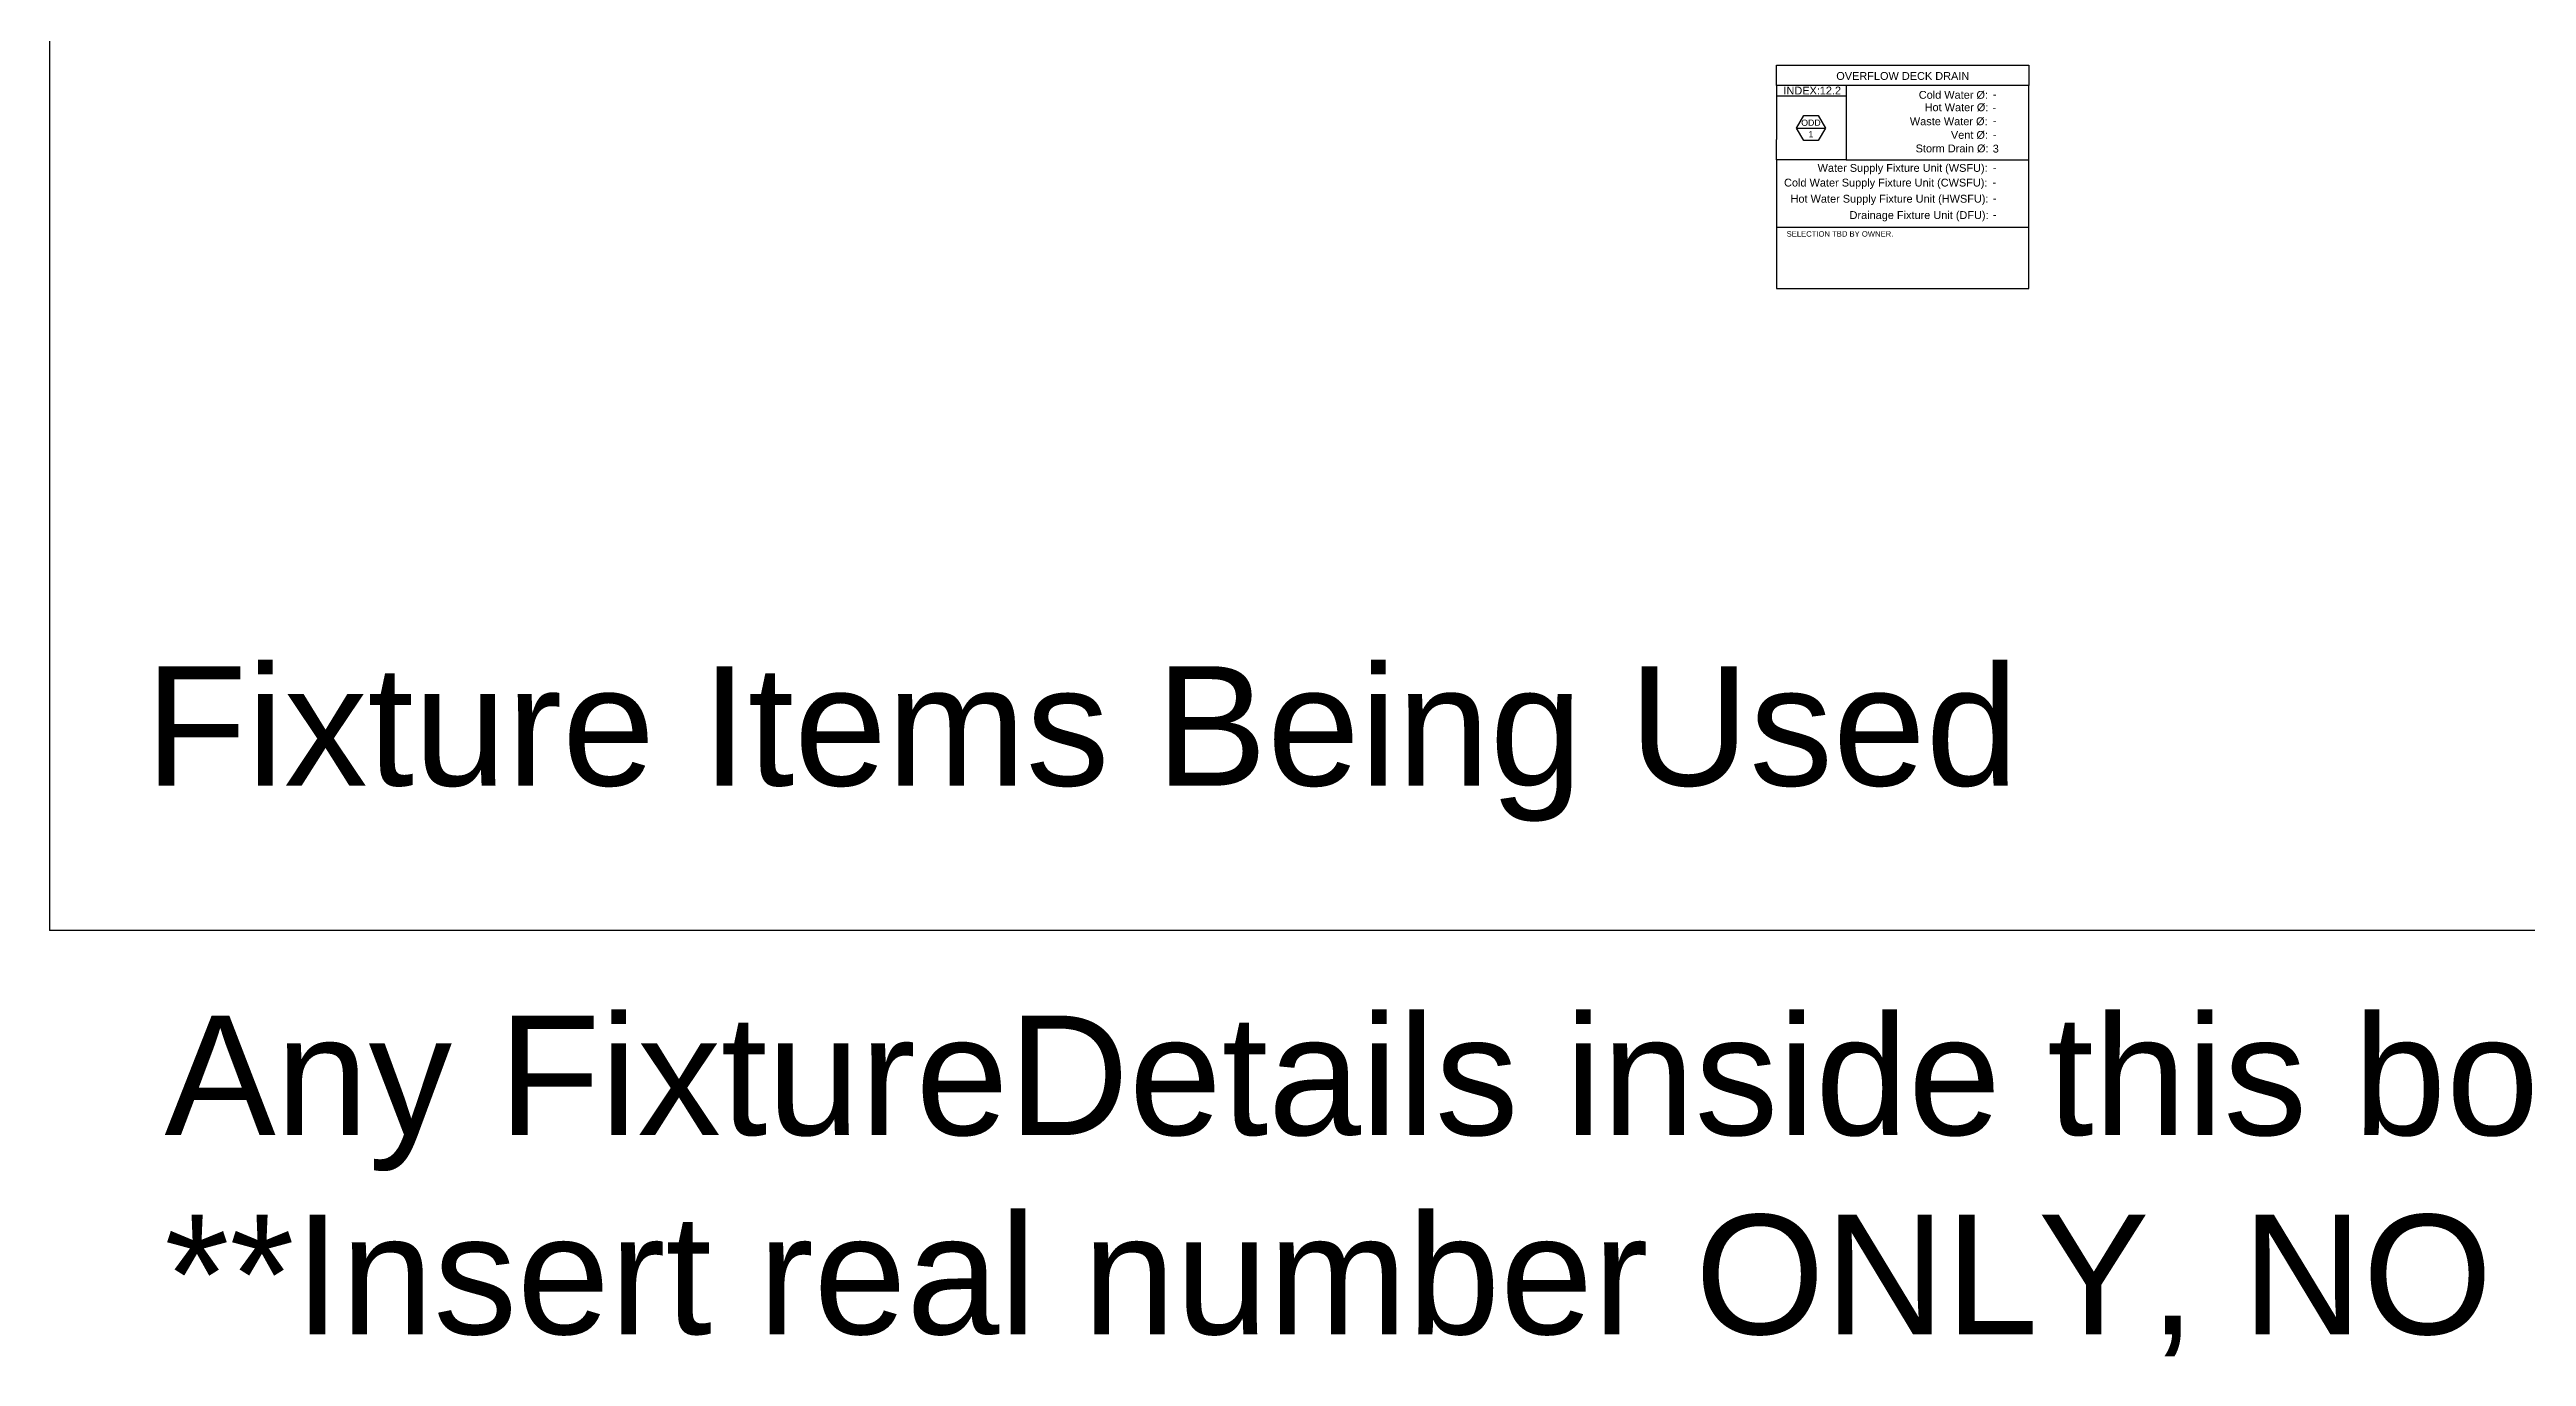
# Model space of a CAD drawing. Header units: inches. Extents: x -402 to -9, y -37 to 148.
# Drawn here: x -401.95 to -370.29, y -37.15 to -20.44 of the extents above; entities that cross this region are included whole.
import ezdxf
from ezdxf.enums import TextEntityAlignment as Align

# ---------------------------------------------------------------- set-up
doc = ezdxf.new("R2010")
doc.units = ezdxf.units.IN
doc.header["$MEASUREMENT"] = 0
doc.layers.add('FIXTURE_DETAILS_[GV_P]', color=7, linetype='Continuous')
doc.layers.add('GEC_BORDER', color=255, linetype='Continuous')
doc.styles.add('ARC-TEXT', font='arial.ttf', dxfattribs={"width": 1.00018, "height": 4.5})
doc.styles.get("Standard").update_dxf_attribs({"font": 'arial.ttf'})

# ---------------------------------------------------------------- blocks, each defined once
blk = doc.blocks.new('FixtureDetails')
for p, q in [((0, -0.259), (0, 0)), ((0, 0), (3.227, 0)), ((0.888, -0.259), (0, -0.259)), ((0, -0.259), (0, -0.95)), ((3.227, -0.259), (0.888, -0.259)), ((0.888, -0.259), (0.888, -1.209)), ((3.227, 0), (3.227, -0.259)), ((3.227, -2.853), (3.227, -0.259)), ((0.888, -0.397), (0, -0.397)), ((0, -1.209), (0, -0.95)), ((0, -1.209), (0, -2.853)), ((0.888, -1.209), (0, -1.209)), ((0.888, -1.209), (3.227, -1.209)), ((0, -2.071), (3.227, -2.071)), ((0, -2.853), (3.227, -2.853))]:
    blk.add_line(p, q)
at = {"layer": 'GEC_BORDER'}
blk.add_lwpolyline([(0.254, -0.803), (0.347, -0.642), (0.532, -0.642), (0.625, -0.803), (0.532, -0.963), (0.347, -0.963), (0.254, -0.803), (0.625, -0.803)], dxfattribs=at)
at = {"char_height": 0.1, "style": 'ARC-TEXT'}
for s, width, gutter_width, insert, attachment_point in [('{\\fArial|b0|i0|c163|p34;INDEX:}', 0.49441, 22.5, (0.321, -0.324), 5), ('{\\fArial|b0|i0|c163|p34;\\C3;Cold Water \\fArial|b0|i0|c0|p34;%%C\\fArial|b0|i0|c163|p34;:}', 0.89825, 22.5, (1.818, -0.329), 1), ('{\\fArial|b0|i0|c163|p34;\\C2;Hot Water \\fArial|b0|i0|c0|p34;%%C\\fArial|b0|i0|c163|p34;:}', 0.89825, 22.5, (1.893, -0.488), 1), ('{\\fArial|b0|i0|c163|p34;\\C6;Waste Water \\fArial|b0|i0|c0|p34;%%C\\fArial|b0|i0|c163|p34;:}', 1.08121, 22.5, (1.704, -0.667), 1), ('{\\fArial|b0|i0|c163|p34;\\C5;Vent \\fArial|b0|i0|c0|p34;%%C\\fArial|b0|i0|c163|p34;:}', 0.56644, 22.5, (2.229, -0.841), 1), ('{\\fArial|b0|i0|c163|p34;Water Supply Fixture Unit (WSFU):}', 2.25258, 22.435, (0.525, -1.263), 1), ('{\\fArial|b0|i0|c163|p34;\\C4;Storm Drain \\fArial|b0|i0|c0|p34;%%C\\fArial|b0|i0|c163|p34;:}', 1.34828, 22.5, (1.778, -1.014), 1), ('{\\fArial|b0|i0|c163|p34;\\C3;Cold Water Supply Fixture Unit (CWSFU):}', 2.9323, 22.435, (0.096, -1.451), 1), ('{\\fArial|b0|i0|c163|p34;\\C2;Hot Water Supply Fixture Unit (HWSFU):}', 2.9323, 22.435, (0.179, -1.657), 1), ('{\\fArial|b0|i0|c163|p34;\\C6;Drainage Fixture Unit (DFU):}', 1.82035, 22.435, (0.933, -1.866), 1)]:
    blk.add_mtext_dynamic_manual_height_columns(s, width=width, gutter_width=gutter_width, heights=[0.112], dxfattribs=dict(at, insert=insert, attachment_point=attachment_point))
at = {"style": 'ARC-TEXT', "width": 1.00018}
for tag, height, p in [('INDEX', 0.1, (0.688, -0.323)), ('FIXTURE_NAME', 0.1, (1.613, -0.138)), ('NUMBER', 0.08, (0.44, -0.883)), ('TAG', 0.08, (0.44, -0.735))]:
    blk.add_attdef(tag, text='', height=height, dxfattribs=at).set_placement(p, align=Align.MIDDLE_CENTER)
at = {"style": 'ARC-TEXT'}
for tag, p, height, width in [('CW_DIA', (2.763, -0.423), 0.1, 1.00018), ('HW_DIA', (2.761, -0.594), 0.1, 1.00018), ('WASTE_DIA', (2.763, -0.761), 0.1, 1.00018), ('VENT_DIA', (2.763, -0.935), 0.1, 1.00018), ('WSFU', (2.764, -1.357), 0.1, 1.00018), ('STORM_DIA', (2.763, -1.117), 0.1, 1.00018), ('CWSFU', (2.76, -1.546), 0.1, 1.00018), ('HWSFU', (2.764, -1.751), 0.1, 1.00018), ('DFU', (2.764, -1.961), 0.1, 1.00018), ('DESCRIPTION_001', (0.126, -2.192), 0.07, 1.0002)]:
    blk.add_attdef(tag, p, '', height=height, dxfattribs=dict(at, width=width))
blk = doc.blocks.new('*U12')
for p in [(0, -9.774), (94.466, -64.553)]:
    blk.add_line(p, (0, -64.553))
blk.add_text('Fixture Items Being Used', height=1.52727).set_placement((1.22, -62.699))
at = {"insert": (1.469, -65.639), "char_height": 1.52727, "attachment_point": 1}
blk.add_mtext_dynamic_manual_height_columns('{\\fArial|b0|i0|c163|p34;Any FixtureDetails inside this box will appear in Fixture Schedule}\\P**Insert real number ONLY, {\\C240;\\c2367469;NO fractional number}', width=62.51421, gutter_width=7.636, heights=[4.809], dxfattribs=at)

msp = doc.modelspace()

# ---------------------------------------------------------------- block references
msp.add_blockref('*U12', (-401.94825, 32.84966))
at = {"layer": 'FIXTURE_DETAILS_[GV_P]'}
ref = msp.add_blockref('FixtureDetails', (-379.87153, -20.63902), dxfattribs=at)
ref.add_attrib('INDEX', '12.2', dxfattribs={"layer": '0', "height": 0.1, "style": 'ARC-TEXT', "width": 1.00018}).set_placement((-379.18311, -20.96222), align=Align.MIDDLE_CENTER)
ref.add_attrib('FIXTURE_NAME', 'OVERFLOW DECK DRAIN', dxfattribs={"layer": '0', "height": 0.1, "style": 'ARC-TEXT', "width": 1.00018}).set_placement((-378.25815, -20.77655), align=Align.MIDDLE_CENTER)
ref.add_attrib('TAG', 'ODD', dxfattribs={"layer": '0', "height": 0.08, "style": 'ARC-TEXT', "width": 1.00018}).set_placement((-379.43191, -21.37408), align=Align.MIDDLE_CENTER)
ref.add_attrib('NUMBER', '1', dxfattribs={"layer": '0', "height": 0.08, "style": 'ARC-TEXT', "width": 1.00018}).set_placement((-379.43191, -21.5221), align=Align.MIDDLE_CENTER)
ref.add_attrib('CW_DIA', '-', (-377.10816, -21.06157), dxfattribs={"layer": '0', "height": 0.1, "style": 'ARC-TEXT', "width": 1.00018})
ref.add_attrib('HW_DIA', '-', (-377.11022, -21.23326), dxfattribs={"layer": '0', "height": 0.1, "style": 'ARC-TEXT', "width": 1.00018})
ref.add_attrib('WASTE_DIA', '-', (-377.10816, -21.39991), dxfattribs={"layer": '0', "height": 0.1, "style": 'ARC-TEXT', "width": 1.00018})
ref.add_attrib('VENT_DIA', '-', (-377.10816, -21.5737), dxfattribs={"layer": '0', "height": 0.1, "style": 'ARC-TEXT', "width": 1.00018})
ref.add_attrib('STORM_DIA', '3', (-377.10816, -21.75556), dxfattribs={"layer": '0', "height": 0.1, "style": 'ARC-TEXT', "width": 1.00018})
ref.add_attrib('WSFU', '-', (-377.10718, -21.99608), dxfattribs={"layer": '0', "height": 0.1, "style": 'ARC-TEXT', "width": 1.00018})
ref.add_attrib('CWSFU', '-', (-377.11197, -22.18473), dxfattribs={"layer": '0', "height": 0.1, "style": 'ARC-TEXT', "width": 1.00018})
ref.add_attrib('HWSFU', '-', (-377.10718, -22.39005), dxfattribs={"layer": '0', "height": 0.1, "style": 'ARC-TEXT', "width": 1.00018})
ref.add_attrib('DFU', '-', (-377.10718, -22.59972), dxfattribs={"layer": '0', "height": 0.1, "style": 'ARC-TEXT', "width": 1.00018})
ref.add_attrib('DESCRIPTION_001', 'SELECTION TBD BY OWNER.', (-379.7427, -22.83076), dxfattribs={"layer": '0', "height": 0.07, "style": 'ARC-TEXT'})

doc.saveas('drawing.dxf')
